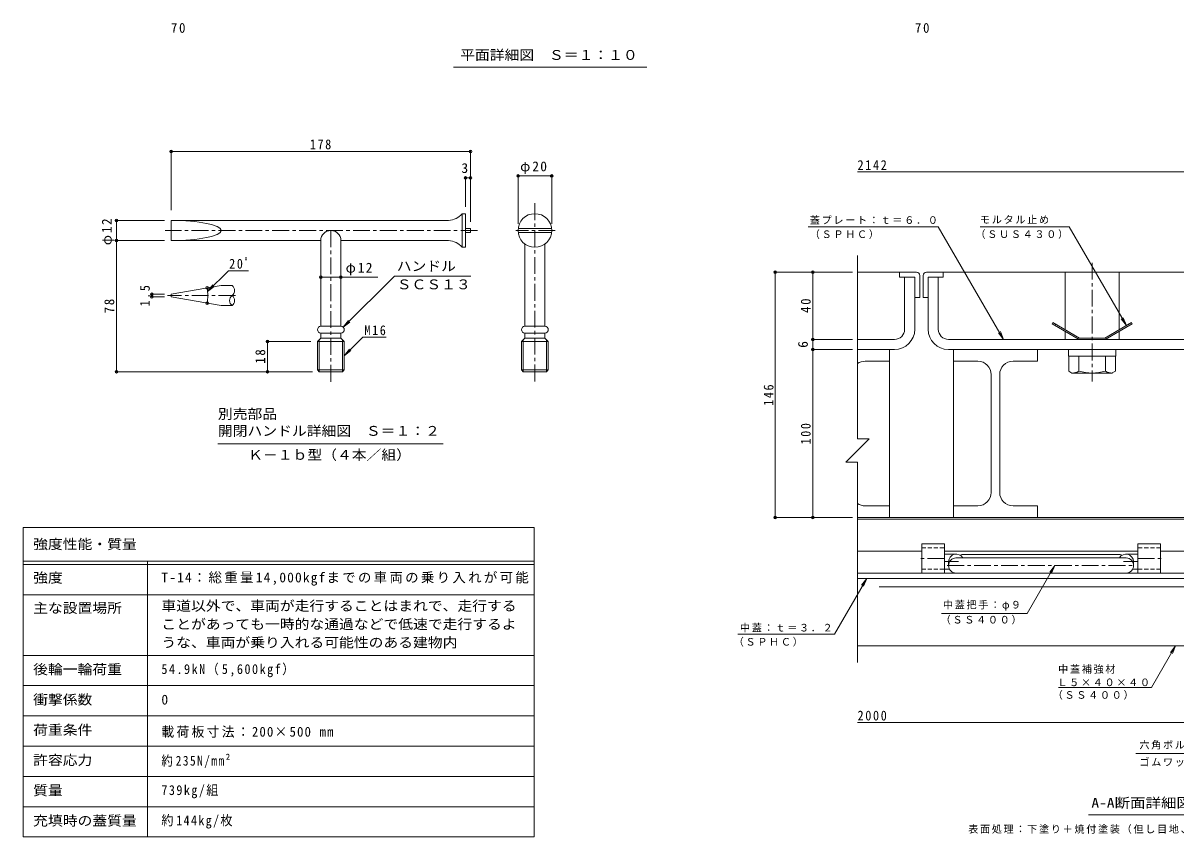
# Model space of a CAD drawing. Units: millimetres at full size, sheet at 1:10, with parts at other scales. Extents: x -3845 to 3466, y -2751 to 2671.
# Drawn here: x -3845 to -417, y -2455 to -34 of the extents above; entities that cross this region are included whole.
import ezdxf
from ezdxf.enums import TextEntityAlignment as Align

# ---------------------------------------------------------------- set-up
doc = ezdxf.new("R2010")
doc.units = ezdxf.units.MM
doc.header["$LTSCALE"] = 10
doc.header["$PDMODE"] = 32
doc.header["$PDSIZE"] = 8
doc.linetypes.add('CHAIN1', pattern=[8, 5, -1, 1, -1])
doc.linetypes.add('DASHED1', pattern=[1.8, 1.2, -0.6])
for name, color, linetype, lineweight in [('0-4', 7, 'Continuous', 9), ('0-F', 7, 'Continuous', 9), ('D-2', 3, 'Continuous', 9), ('D-3', 4, 'Continuous', 9), ('D-5', 7, 'Continuous', 9), ('D-6', 6, 'Continuous', 5), ('D-8', 5, 'Continuous', 5), ('D-9', 134, 'Continuous', 5), ('D-A', 3, 'Continuous', 9), ('D-B', 6, 'Continuous', 5), ('D-C', 2, 'Continuous', 9), ('D-F', 7, 'Continuous', 9), ('F-5', 7, 'Continuous', 9), ('F-F', 2, 'Continuous', 9)]:
    doc.layers.add(name, color=color, linetype=linetype, lineweight=lineweight)
doc.styles.add('ＭＳ ゴシック', font='')
doc.styles.get('ＭＳ ゴシック').set_extended_font_data('MS Gothic')

msp = doc.modelspace()

# ---------------------------------------------------------------- linework, layer by layer
at = {"layer": '0-4'}
msp.add_line((-1990.46, -165.07), (-2565.46, -165.07), dxfattribs=at)
at = {"layer": 'D-2'}
for p, q in [((-1193.81, -790.14), (-1223.81, -790.14)), ((-1223.81, -945.14), (-1223.81, -790.14)), ((-1193.81, -790.14), (-1193.81, -945.14)), ((-1153.81, -790.14), (-1123.81, -790.14)), ((-1153.81, -790.14), (-1153.81, -945.14)), ((-1123.81, -945.14), (-1123.81, -790.14)), ((-1253.81, -975.14), (-1363.81, -975.14)), ((511.19, -975.14), (-1093.81, -975.14)), ((-1363.81, -1005.14), (-1253.81, -1005.14)), ((-1093.81, -1005.14), (511.19, -1005.14)), ((-1173.19, -1583.64), (-1105.69, -1583.64)), ((-1173.19, -1670.14), (-1173.19, -1583.64)), ((-1105.69, -1670.14), (-1105.69, -1583.64)), ((-530.69, -1670.14), (-530.69, -1583.64)), ((-463.19, -1583.64), (-530.69, -1583.64)), ((-463.19, -1670.14), (-463.19, -1583.64)), ((-1173.19, -1670.14), (-1105.69, -1670.14)), ((-463.19, -1670.14), (-530.69, -1670.14))]:
    msp.add_line(p, q, dxfattribs=at)
at = {"layer": 'D-2', "linetype": 'DASHED1'}
for p, q in [((-1173.19, -1595.14), (-1105.69, -1595.14)), ((-463.19, -1595.14), (-530.69, -1595.14)), ((-1173.19, -1658.64), (-1105.69, -1658.64)), ((-463.19, -1658.64), (-530.69, -1658.64))]:
    msp.add_line(p, q, dxfattribs=at)
at = {"layer": 'D-2', "linetype": 'CHAIN1'}
for p, q in [((-1105.69, -1626.89), (-1185.13, -1626.89)), ((-530.69, -1626.89), (-451.25, -1626.89))]:
    msp.add_line(p, q, dxfattribs=at)
at = {"layer": 'D-2'}
for centre, radius, start, end in [((-1253.81, -945.14), 60, 270, 0), ((-1253.81, -945.14), 30, 270, 0), ((-1093.81, -945.14), 60, 180, 270), ((-1093.81, -945.14), 30, 180, 270)]:
    msp.add_arc(centre, radius, start, end, dxfattribs=at)
at = {"layer": 'D-3'}
for p, q in [((-1363.81, -775.14), (-1188.81, -775.14)), ((-1238.81, -775.14), (-1238.81, -790.14)), ((-1178.81, -785.14), (-1178.81, -850.14)), ((-1168.81, -785.14), (-1168.81, -850.14)), ((-1158.81, -775.14), (576.19, -775.14)), ((-1108.81, -775.14), (-1108.81, -790.14)), ((-1238.81, -790.14), (-1193.81, -790.14)), ((-1193.81, -790.14), (-1193.81, -850.14)), ((-1153.81, -790.14), (-1153.81, -850.14)), ((-1108.81, -790.14), (-1153.81, -790.14)), ((-1193.81, -850.14), (-1178.81, -850.14)), ((-1153.81, -850.14), (-1168.81, -850.14)), ((-704.89, -975.14), (-785.49, -928.6)), ((-774.83, -930.14), (-776.83, -933.6)), ((-547.14, -928.6), (-627.74, -975.14)), ((-557.8, -930.14), (-555.8, -933.6)), ((-704.89, -975.14), (-627.74, -975.14)), ((-703.81, -971.14), (-628.81, -971.14))]:
    msp.add_line(p, q, dxfattribs=at)
for points in [[(-703.81, -971.14), (-783.49, -925.14), (-785.49, -928.6)], [(-628.81, -971.14), (-549.14, -925.14), (-547.14, -928.6)]]:
    msp.add_lwpolyline(points, dxfattribs=at)
for centre, start, end in [((-1188.81, -785.14), 0, 90), ((-1158.81, -785.14), 90, 180)]:
    msp.add_arc(centre, 10, start, end, dxfattribs=at)
at = {"layer": 'D-5', "color": 3, "linetype": 'CHAIN1'}
for p, q in [((-2323.29, -570.13), (-2323.29, -1107.29)), ((-2493.85, -651.21), (-3422.31, -651.21)), ((-2929.82, -651.21), (-2929.82, -1107.29)), ((-2262.52, -651.21), (-2380.27, -651.21)), ((-3213.47, -844.76), (-3415.9, -844.76))]:
    msp.add_line(p, q, dxfattribs=at)
at = {"layer": 'D-5', "color": 3}
for p, q in [((-2539.82, -601.21), (-2539.82, -701.21)), ((-2529.82, -601.21), (-2539.82, -601.21)), ((-2529.82, -601.21), (-2529.82, -701.21)), ((-2514.82, -645.46), (-2529.82, -645.46)), ((-2514.82, -645.46), (-2514.82, -656.96)), ((-2372.96, -645.46), (-2273.62, -645.46)), ((-2899.82, -681.21), (-2579.82, -681.21)), ((-2899.82, -681.21), (-2899.82, -936.21)), ((-2514.82, -656.96), (-2529.82, -656.96)), ((-2372.96, -656.96), (-2273.62, -656.96)), ((-2529.82, -701.21), (-2539.82, -701.21)), ((-2353.29, -691.21), (-2353.29, -936.21)), ((-2293.29, -691.21), (-2293.29, -936.21)), ((-3223.47, -814.76), (-3255.94, -814.76)), ((-3404.82, -841.01), (-3404.82, -848.51)), ((-3255.95, -874.76), (-3223.47, -874.76)), ((-2959.82, -956.21), (-2959.82, -971.21)), ((-2353.29, -936.21), (-2293.29, -936.21)), ((-2353.29, -956.21), (-2293.29, -956.21)), ((-2353.29, -956.21), (-2353.29, -971.21)), ((-2293.29, -956.21), (-2293.29, -971.21)), ((-2969.82, -981.21), (-2959.82, -971.21)), ((-2969.82, -981.21), (-2969.82, -1065.94)), ((-2964.81, -1071.21), (-2964.81, -976.21)), ((-2959.82, -971.21), (-2899.82, -971.21)), ((-2889.82, -981.21), (-2899.82, -971.21)), ((-2894.82, -976.21), (-2894.82, -1071.21)), ((-2363.29, -981.21), (-2353.29, -971.21)), ((-2363.29, -981.21), (-2363.29, -1065.94)), ((-2358.29, -1071.21), (-2358.29, -976.21)), ((-2353.29, -971.21), (-2293.29, -971.21)), ((-2283.29, -981.21), (-2293.29, -971.21)), ((-2288.29, -976.21), (-2288.29, -1071.21)), ((-2969.82, -1065.94), (-2889.82, -1065.94)), ((-2969.82, -1065.94), (-2964.81, -1071.21)), ((-2894.82, -1071.21), (-2964.81, -1071.21)), ((-2894.82, -1071.21), (-2889.82, -1065.94)), ((-2363.29, -1065.94), (-2283.29, -1065.94)), ((-2363.29, -1065.94), (-2358.29, -1071.21)), ((-2288.29, -1071.21), (-2358.29, -1071.21)), ((-2288.29, -1071.21), (-2283.29, -1065.94))]:
    msp.add_line(p, q, dxfattribs=at)
at = {"layer": 'D-5'}
for p, q in [((-1511.16, -640.39), (-1123.98, -640.39)), ((-929.68, -975.14), (-1123.98, -640.39)), ((-999.37, -640.39), (-734.27, -640.39)), ((-2740.87, -786.8), (-2513.99, -786.8)), ((-2899.82, -790.36), (-2789.73, -790.36)), ((-2892.99, -938.91), (-2873.15, -923.69)), ((-564.68, -934.11), (-579.9, -914.28)), ((-929.68, -975.14), (-944.95, -955.34)), ((-929.68, -975.14), (-939.31, -952.06)), ((-2834.69, -968.45), (-2764.98, -968.45)), ((-2889.82, -1023.58), (-2869.98, -1008.36)), ((-3265.69, -1285.74), (-2595.69, -1285.74)), ((-777.17, -1647.65), (-792.44, -1667.45)), ((-1336.42, -1686.14), (-1351.64, -1705.98)), ((-1113.77, -1790.41), (-860.04, -1790.41)), ((-1719.88, -1851.97), (-1432.16, -1851.97)), ((-418.1, -1886.14), (-427.72, -1909.22)), ((-766.13, -2010.09), (-490.04, -2010.09)), ((-536.01, -2207.27), (168.86, -2207.27)), ((-102.3, -2389.48), (-677.3, -2389.48))]:
    msp.add_line(p, q, dxfattribs=at)
at = {"layer": 'D-5', "color": 3}
for points in [[(-2579.82, -621.21), (-3404.82, -621.21), (-3404.82, -681.21), (-2959.82, -681.21)], [(-2959.82, -681.21), (-2959.82, -936.21), (-2899.82, -936.21)], [(-2959.82, -956.21), (-2899.82, -956.21), (-2899.82, -971.21)], [(-2969.82, -981.21), (-2889.82, -981.21), (-2889.82, -1065.94)], [(-2363.29, -981.21), (-2283.29, -981.21), (-2283.29, -1065.94)]]:
    msp.add_lwpolyline(points, dxfattribs=at)
at = {"layer": 'D-5'}
for points in [[(-734.27, -640.39), (-564.68, -934.11), (-574.25, -911.02)], [(-2740.87, -786.8), (-2892.99, -938.91), (-2877.77, -919.08)], [(-2834.69, -968.45), (-2889.82, -1023.58), (-2874.6, -1003.74)], [(-860.04, -1790.41), (-777.17, -1647.65), (-786.8, -1670.72)], [(-1432.16, -1851.97), (-1336.42, -1686.14), (-1345.99, -1709.24)], [(-490.04, -2010.09), (-418.1, -1886.14), (-433.36, -1905.94)]]:
    msp.add_lwpolyline(points, dxfattribs=at)
at = {"layer": 'D-5', "color": 3}
msp.add_circle((-2323.29, -651.21), 50, dxfattribs=at)
for centre, radius, start, end in [((-2581.64, -567.57), 53.67, 271.94333, 321.18758), ((-2929.82, -681.21), 30, 0, 180), ((-2581.64, -734.85), 53.67, 38.81242, 88.06058), ((-3234.72, -829.76), 18.75, 306.87005, 53.12995), ((-3212.22, -859.76), 18.75, 126.87005, 233.12995), ((-3234.72, -859.76), 18.75, 306.87005, 53.12995), ((-2959.82, -946.21), 10, 90, 270), ((-2899.82, -946.21), 10, 270, 90), ((-2353.29, -946.21), 10, 90, 270), ((-2293.29, -946.21), 10, 270, 90)]:
    msp.add_arc(centre, radius, start, end, dxfattribs=at)
msp.add_ellipse((-3404.82, -651.21), major_axis=(148.87, 0), ratio=0.201518, start_param=4.712389, end_param=7.8539816, dxfattribs=at)
at = {"layer": 'D-6'}
for p, q in [((-1363.81, -1505.14), (606.19, -1505.14)), ((-1363.81, -1510.14), (606.19, -1510.14)), ((-1173.19, -1605.14), (-1363.81, -1605.14)), ((-1105.69, -1605.14), (-530.69, -1605.14)), ((-463.19, -1605.14), (421.19, -1605.14)), ((-1105.69, -1613.65), (-1070.36, -1613.65)), ((-1093.19, -1647.44), (-1093.19, -1636.14)), ((-565.19, -1625.15), (-1071.19, -1625.15)), ((-530.69, -1613.65), (-566.02, -1613.65)), ((-543.19, -1647.85), (-543.19, -1636.14)), ((-1105.69, -1658.64), (-1090.32, -1658.64)), ((-565.19, -1670.14), (-1071.19, -1670.14)), ((-530.69, -1658.64), (-546.06, -1658.64))]:
    msp.add_line(p, q, dxfattribs=at)
at = {"layer": 'D-6', "linetype": 'CHAIN1'}
for p, q in [((-1063.51, -1636.14), (-1105.69, -1636.14)), ((-572.87, -1636.14), (-530.69, -1636.14)), ((-1097.24, -1647.65), (-539.39, -1647.65))]:
    msp.add_line(p, q, dxfattribs=at)
at = {"layer": 'D-6'}
for centre, start, end in [((-1070.69, -1636.14), 29.24329, 180), ((-1070.69, -1647.65), 91.2661, 268.7339), ((-565.69, -1636.14), 0, 150.75671), ((-565.69, -1647.65), 271.2661, 88.7339)]:
    msp.add_arc(centre, 22.5, start, end, dxfattribs=at)
at = {"layer": 'D-8'}
for p, q in [((-1363.81, -1005.14), (-1268.81, -1005.14)), ((-1268.81, -1005.14), (-1268.81, -1505.14)), ((-1078.81, -1505.14), (-1078.81, -1005.14)), ((-1078.81, -1005.14), (496.19, -1005.14)), ((-1268.81, -1505.14), (-1363.81, -1505.14)), ((496.19, -1505.14), (-1078.81, -1505.14))]:
    msp.add_line(p, q, dxfattribs=at)
at = {"layer": 'D-9'}
for p, q in [((-1363.81, -1005.14), (-1268.81, -1005.14)), ((-1268.81, -1005.14), (-1268.81, -1040.14)), ((-828.81, -1040.14), (-828.81, -1005.14)), ((-735.81, -1025.14), (-735.81, -1069.65)), ((-706.31, -1069.65), (-706.31, -1025.14)), ((-626.31, -1069.65), (-626.31, -1025.14)), ((-596.81, -1025.14), (-596.81, -1069.51)), ((-1341.31, -1040.14), (-1268.81, -1040.14)), ((-1006.31, -1040.14), (-1078.81, -1040.14)), ((-901.31, -1040.14), (-828.81, -1040.14)), ((-966.31, -1430.14), (-966.31, -1080.14)), ((-941.31, -1430.14), (-941.31, -1080.14)), ((-726.31, -1075.14), (-735.81, -1069.65)), ((-726.31, -1075.14), (-606.56, -1075.14)), ((-606.36, -1075.02), (-596.81, -1069.51)), ((-1341.31, -1470.14), (-1268.81, -1470.14)), ((-1268.81, -1470.14), (-1268.81, -1505.14)), ((-1078.81, -1470.14), (-1078.81, -1505.14)), ((-1006.31, -1470.14), (-1078.81, -1470.14)), ((-901.31, -1470.14), (-828.81, -1470.14)), ((-828.81, -1505.14), (-828.81, -1470.14)), ((-1363.81, -1505.14), (-1268.81, -1505.14)), ((-828.81, -1505.14), (-1078.81, -1505.14))]:
    msp.add_line(p, q, dxfattribs=at)
msp.add_lwpolyline([(-828.81, -1005.14), (-1078.81, -1005.14), (-1078.81, -1040.14)], dxfattribs=at)
for centre, radius, start, end in [((-1341.31, -1080.14), 40, 90, 124.22985), ((-1006.31, -1080.14), 40, 0, 90), ((-901.31, -1080.14), 40, 90, 180), ((-725.03, -1040.63), 34.53, 267.86055, 302.81094), ((-666.31, -926.54), 148.6, 254.38446, 285.61554), ((-607.6, -1040.63), 34.53, 237.18906, 272.13945), ((-1006.31, -1430.14), 40, 270, 0), ((-901.31, -1430.14), 40, 180, 270), ((-1341.31, -1430.14), 40, 235.77015, 270)]:
    msp.add_arc(centre, radius, start, end, dxfattribs=at)
at = {"layer": 'D-A'}
for p, q in [((531.69, -1670.14), (-1363.81, -1670.14)), ((-1363.81, -1686.14), (531.69, -1686.14))]:
    msp.add_line(p, q, dxfattribs=at)
at = {"layer": 'D-B'}
for p, q in [((246.19, -1686.14), (-1299.99, -1686.14)), ((61.19, -1711.14), (-1299.99, -1711.14)), ((236.19, -1886.14), (-1363.81, -1886.14))]:
    msp.add_line(p, q, dxfattribs=at)
at = {"layer": 'D-C', "linetype": 'CHAIN1'}
msp.add_line((-666.31, -747.46), (-666.31, -1100.77), dxfattribs=at)
at = {"layer": 'D-C'}
for p, q in [((-586.31, -775.14), (-746.31, -775.14)), ((-746.31, -946.6), (-746.31, -775.14)), ((-586.31, -946.6), (-586.31, -775.14)), ((-746.31, -975.14), (-746.31, -951.22)), ((-586.31, -975.14), (-586.31, -951.22)), ((-746.31, -975.14), (-586.31, -975.14))]:
    msp.add_line(p, q, dxfattribs=at)
at = {"layer": 'D-C', "color": 134, "lineweight": 5}
for p, q in [((-736.31, -1005.14), (-736.31, -1025.14)), ((-596.31, -1005.14), (-736.31, -1005.14)), ((-596.31, -1025.14), (-736.31, -1025.14)), ((-596.31, -1005.14), (-596.31, -1025.14))]:
    msp.add_line(p, q, dxfattribs=at)
at = {"layer": 'D-C', "color": 4}
msp.add_line((-588.19, -1614.59), (-1048.19, -1614.59), dxfattribs=at)
for centre, start, end in [((-1048.19, -1637.09), 90, 117.6168), ((-588.19, -1637.09), 62.3832, 90)]:
    msp.add_arc(centre, 22.5, start, end, dxfattribs=at)
at = {"layer": 'D-F'}
for p, q in [((-3404.82, -413.1), (-3404.82, -590.45)), ((-3404.82, -416.1), (-2514.82, -416.1)), ((-2514.82, -413.1), (-2514.82, -625.46)), ((651.19, -477.16), (-1363.81, -477.16)), ((-2529.82, -492.01), (-2529.82, -581.21)), ((-2514.82, -495.01), (-2529.82, -495.01)), ((-2373.29, -486.01), (-2373.29, -631.21)), ((-2373.29, -489.01), (-2273.29, -489.01)), ((-2273.29, -486.01), (-2273.29, -631.21)), ((-3570.52, -621.21), (-3424.45, -621.21)), ((-3567.52, -621.21), (-3567.52, -1071.21)), ((-3570.52, -681.21), (-3424.45, -681.21)), ((-1363.81, -725.14), (-1363.81, -1271.23)), ((-3234.28, -771.09), (-3174.92, -771.09)), ((-1378.81, -775.14), (-1611.36, -775.14)), ((-1608.36, -1505.14), (-1608.36, -775.14)), ((-1496.93, -975.14), (-1496.93, -775.14)), ((-3296.15, -832.97), (-3276.32, -817.75)), ((-2959.82, -790.36), (-2899.82, -790.36)), ((-3464.79, -841.01), (-3424.82, -841.01)), ((-3464.79, -848.51), (-3424.82, -848.51)), ((-3461.79, -848.51), (-3461.79, -841.01)), ((-3121.62, -981.21), (-2989.82, -981.21)), ((-3118.62, -1071.21), (-3118.62, -981.21)), ((-1378.81, -975.14), (-1501.93, -975.14)), ((-1496.93, -1005.14), (-1496.93, -975.14)), ((-1378.81, -1005.14), (-1501.93, -1005.14)), ((-1496.93, -1505.14), (-1496.93, -1005.14)), ((-3570.52, -1071.21), (-2984.81, -1071.21)), ((-1363.81, -1340.05), (-1398.22, -1340.05)), ((-1363.81, -1340.05), (-1363.81, -1936.14)), ((-1611.36, -1505.14), (-1378.81, -1505.14)), ((296.18, -2115.04), (-1363.81, -2115.04))]:
    msp.add_line(p, q, dxfattribs=at)
at = {"layer": 'D-F', "color": 3}
for p, q in [((-3404.82, -841.01), (-3255.94, -814.76)), ((-3404.82, -848.51), (-3255.95, -874.76))]:
    msp.add_line(p, q, dxfattribs=at)
at = {"layer": 'D-F'}
for points in [[(-3234.28, -771.09), (-3296.15, -832.97), (-3280.93, -813.14)], [(-1363.81, -1271.23), (-1329.41, -1271.23), (-1398.22, -1340.05)]]:
    msp.add_lwpolyline(points, dxfattribs=at)
msp.add_arc((-3426.08, -844.76), 130.46, 350, 10, dxfattribs=at)
for p in [(-3404.82, -416.1), (-2514.82, -416.1), (-2529.82, -495.01), (-2514.82, -495.01), (-2373.29, -489.01), (-2273.29, -489.01), (-3567.52, -621.21), (-3567.52, -681.21), (-2959.82, -790.36), (-2899.82, -790.36), (-1608.36, -775.14), (-1496.93, -775.14), (-3297.6, -822.1), (-3461.79, -841.01), (-3461.79, -848.51), (-3297.6, -867.41), (-3118.62, -981.21), (-1496.93, -975.14), (-1496.93, -1005.14), (-3567.52, -1071.21), (-3118.62, -1071.21), (-1608.36, -1505.14), (-1496.93, -1505.14)]:
    msp.add_point(p, dxfattribs=at)
at = {"layer": 'F-5'}
for p, q in [((-2325, -1535), (-2325, -2455)), ((-3845, -1735), (-2325, -1735)), ((-3845, -1915), (-2325, -1915))]:
    msp.add_line(p, q, dxfattribs=at)
at = {"layer": 'F-F', "color": 7}
for p, q in [((-3845, -1535), (-2325, -1535)), ((-3845, -1535), (-3845, -2455)), ((-3845, -1635), (-2325, -1635)), ((-3845, -1645), (-2325, -1645)), ((-3475, -1635), (-3475, -2455)), ((-3845, -1735), (-2325, -1735)), ((-3845, -1915), (-2325, -1915)), ((-3845, -2005), (-2325, -2005)), ((-3845, -2095), (-2325, -2095)), ((-2325, -2185), (-3845, -2185)), ((-2325, -2275), (-3845, -2275)), ((-2325, -2365), (-3845, -2365)), ((-2325, -2455), (-3845, -2455))]:
    msp.add_line(p, q, dxfattribs=at)

# ---------------------------------------------------------------- texts
at = {"layer": '0-4', "color": 2, "style": 'ＭＳ ゴシック', "width": 1.1}
msp.add_text('平面詳細図\u3000Ｓ＝１：１０', height=29.33, dxfattribs=at).set_placement((-2545.46, -152.57), align=Align.BOTTOM_LEFT)
at = {"layer": '0-F', "color": 2, "char_height": 29.33, "attachment_point": 7, "style": 'ＭＳ ゴシック'}
for insert in [(-3405.31, -63.68), (-1193.11, -63.68)]:
    msp.add_mtext('\\T1.27;\\W0.95;70', dxfattribs=dict(at, insert=insert))
at = {"layer": 'D-5', "color": 2, "style": 'ＭＳ ゴシック'}
for s, width, p in [('ハンドル', 1.1, (-2733.99, -780.48)), ('ＳＣＳ１３', 1.1, (-2733.99, -835)), ('別売部品', 1.1, (-3265.69, -1220.24)), ('開閉ハンドル詳細図\u3000Ｓ＝１：２', 1.1, (-3265.69, -1270.74)), ('Ｋ－１ｂ型（４本／組）', 1.1, (-3175.69, -1341.96)), ('A-A断面詳細図\u3000Ｓ＝１：２', 1.15, (-668.55, -2376.98))]:
    msp.add_text(s, height=29.33, dxfattribs=dict(at, width=width)).set_placement(p, align=Align.BOTTOM_LEFT)
at = {"layer": 'D-5', "char_height": 21.99, "attachment_point": 7, "style": 'ＭＳ ゴシック'}
for s, insert in [('\\T1.17;蓋プレート：ｔ＝６．０', (-1505.83, -632.84)), ('\\T1.17;モルタル止め', (-999.77, -631.38)), ('\\T1.17;（ＳＰＨＣ）', (-1505.83, -676.51)), ('\\T1.17;（ＳＵＳ４３０）', (-1013.33, -676.29)), ('\\T1.17;中蓋把手：φ９', (-1110.05, -1781.52)), ('\\T1.17;（ＳＳ４００）', (-1116.69, -1823.06)), ('\\T1.17;中蓋：ｔ＝３．２', (-1713.45, -1846.27)), ('\\T1.17;（ＳＰＨＣ）', (-1732.12, -1888.83)), ('\\T1.17;中蓋補強材', (-767.41, -1969.59)), ('\\T1.17;Ｌ５×４０×４０', (-769.76, -2006.78)), ('\\T1.17;（ＳＳ４００）', (-783.6, -2046.92)), ('\\T1.17;六角ボルト：Ｍ１０×４０（ＳＵＳ３０４）', (-525.86, -2195.25)), ('\\T1.17;ゴムワッシャ、平座金、六角ナット', (-525.86, -2246.08)), ('\\T1.17;表面処理：下塗り＋焼付塗装（但し目地、把手、パッキン、クッション材を除く）', (-1034.8, -2445.61))]:
    msp.add_mtext(s, dxfattribs=dict(at, insert=insert))
at = {"layer": 'D-5', "color": 2, "insert": (-2829.98, -962.98), "char_height": 29.33, "attachment_point": 7, "style": 'ＭＳ ゴシック'}
msp.add_mtext('\\T1.27;\\W0.9;M16', dxfattribs=at)
at = {"layer": 'D-F', "color": 2, "style": 'ＭＳ ゴシック'}
msp.add_text('3', height=29.33, dxfattribs=at).set_placement((-2541.67, -489.01), align=Align.BOTTOM_LEFT)
msp.add_text('6', height=29.33, rotation=90, dxfattribs=at).set_placement((-1502.93, -1000.14), align=Align.BOTTOM_LEFT)
at = {"layer": 'D-F', "color": 2, "char_height": 29.33, "attachment_point": 7, "style": 'ＭＳ ゴシック'}
for s, insert in [('\\T1.27;\\W0.9;178', (-2992.32, -410.1)), ('\\T1.28;\\W0.9;2142', (-1363.81, -471.16)), ('\\T1.19;φ20', (-2367.04, -483.01)), ('\\T1.27;\\W0.9;20ﾟ', (-3232.17, -765.07)), ('\\T1.19;φ12', (-2885.88, -784.36)), ('\\T1.28;\\W0.9;2000', (-1363.81, -2109.04))]:
    msp.add_mtext(s, dxfattribs=dict(at, insert=insert))
at = {"layer": 'D-F', "color": 2, "char_height": 29.33, "attachment_point": 7, "rotation": 90, "style": 'ＭＳ ゴシック'}
for s, insert in [('\\T1.19;φ12', (-3573.52, -694.96)), ('\\T1.27;\\W0.9;1.5', (-3467.79, -877.26)), ('\\T1.27;\\W0.95;78', (-3573.52, -897.46)), ('\\T1.27;\\W0.95;40', (-1502.93, -896.39)), ('\\T1.27;\\W0.95;18', (-3124.62, -1047.46)), ('\\T1.27;\\W0.9;146', (-1613.36, -1172.64)), ('\\T1.27;\\W0.9;100', (-1502.93, -1287.64))]:
    msp.add_mtext(s, dxfattribs=dict(at, insert=insert))
at = {"layer": 'F-F', "style": 'ＭＳ ゴシック', "width": 1.1}
for s, p in [('強度性能・質量', (-3815, -1607.57)), ('強度', (-3815, -1707.5)), ('主な設置場所', (-3815, -1797.5)), ('車道以外で、車両が走行することはまれで、走行する', (-3433.67, -1791.07)), ('ことがあっても一時的な通過などで低速で走行するよ', (-3433.67, -1845.55)), ('うな、車両が乗り入れる可能性のある建物内', (-3433.67, -1900.04)), ('後輪一輪荷重', (-3815, -1980)), ('衝撃係数', (-3815, -2070)), ('荷重条件', (-3815, -2160)), ('許容応力', (-3815, -2250)), ('質量', (-3815, -2340)), ('充填時の蓋質量', (-3815, -2430))]:
    msp.add_text(s, height=29.33, dxfattribs=at).set_placement(p, align=Align.BOTTOM_LEFT)
at = {"layer": 'F-F', "style": 'ＭＳ ゴシック'}
msp.add_text('0', height=29.33, dxfattribs=at).set_placement((-3433.67, -2070), align=Align.BOTTOM_LEFT)
at = {"layer": 'F-F', "char_height": 29.33, "attachment_point": 7, "style": 'ＭＳ ゴシック'}
for s, insert in [('\\T1.17;T-14：総重量14,000kgfまでの車両の乗り入れが可能', (-3433.67, -1707.5)), ('\\T1.25;\\W0.9;54.9kN（5,600kgf）', (-3433.67, -1980)), ('\\T1.18;\\W0.95;載荷板寸法：200×500\\~mm', (-3433.67, -2160)), ('\\T1.25;\\W0.85;約235N/mm²', (-3433.67, -2250)), ('\\T1.24;\\W0.9;739kg/組', (-3433.67, -2340)), ('\\T1.22;\\W0.9;約144kg/枚', (-3433.67, -2430))]:
    msp.add_mtext(s, dxfattribs=dict(at, insert=insert))

doc.saveas('drawing.dxf')
